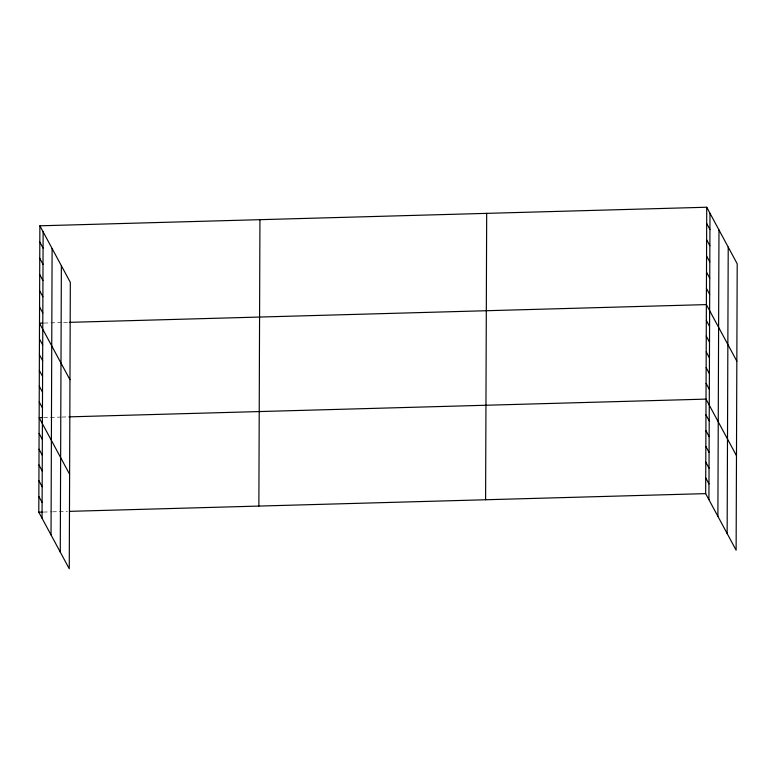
<?xml version="1.0" encoding="UTF-8"?>
<svg xmlns="http://www.w3.org/2000/svg" width="776" height="776" viewBox="0 0 776 776"><rect width="100%" height="100%" fill="white"/><g stroke="black" fill="none" stroke-linecap="round" stroke-linejoin="round"><path stroke-width="0.58" stroke-dasharray="3.88 2.91" d="M44.096 323.058L62.439 322.544M63.583 322.515L69.316 322.35M43.737 417.566L60.935 417.09M62.08 417.051L67.813 416.896M43.388 512.073L51.41 511.85M52.555 511.82L67.454 511.403"/><path stroke-width="1.16" d="M39.877 225.806L70.335 282.377L69.258 568.769L38.8 512.208L39.877 225.806L706.742 207.231L737.2 263.791L736.123 550.194L705.665 493.623L706.742 207.231M42.05 518.242L43.126 231.849M51.032 534.916L52.108 248.524M60.276 552.095L61.362 265.702M258.864 506.068L259.941 219.676M485.601 499.754L486.678 213.361M708.915 499.657L709.991 213.264M717.887 516.331L718.974 229.939M727.141 533.519L728.218 247.117M42.952 323.088L39.508 323.185L69.966 379.755M69.316 322.35L706.373 304.599L736.831 361.17M42.593 417.595L39.159 417.692L69.617 474.262M68.957 416.867L706.014 399.116L736.472 455.677M38.8 512.208L42.234 512.111M69.743 511.345L705.665 493.623M706.684 223.459L709.933 229.492M706.616 239.687L709.865 245.72M706.558 255.915L709.807 261.949M706.5 272.143L709.749 278.177M706.432 288.371L709.691 294.414M706.315 320.352L709.565 326.395M706.257 336.105L709.507 342.138M706.199 351.858L709.448 357.891M706.141 367.611L709.39 373.644M706.082 383.363L709.332 389.397M705.956 414.869L709.206 420.902M705.898 430.622L709.148 436.655M705.84 446.365L709.089 452.408M705.782 462.118L709.031 468.161M705.723 477.87L708.973 483.904M39.818 242.034L43.068 248.077M39.76 258.272L43.01 264.306M39.692 274.5L42.942 280.534M39.634 290.728L42.884 296.762M39.576 306.957L42.825 312.99M39.45 338.937L42.699 344.971M39.392 354.69L42.641 360.724M39.333 370.443L42.583 376.476M39.275 386.186L42.525 392.229M39.217 401.939L42.467 407.982M39.101 433.445L42.35 439.478M39.033 449.197L42.292 455.231M38.975 464.95L42.224 470.983M38.916 480.703L42.166 486.736M38.858 496.456L42.108 502.489"/></g></svg>
